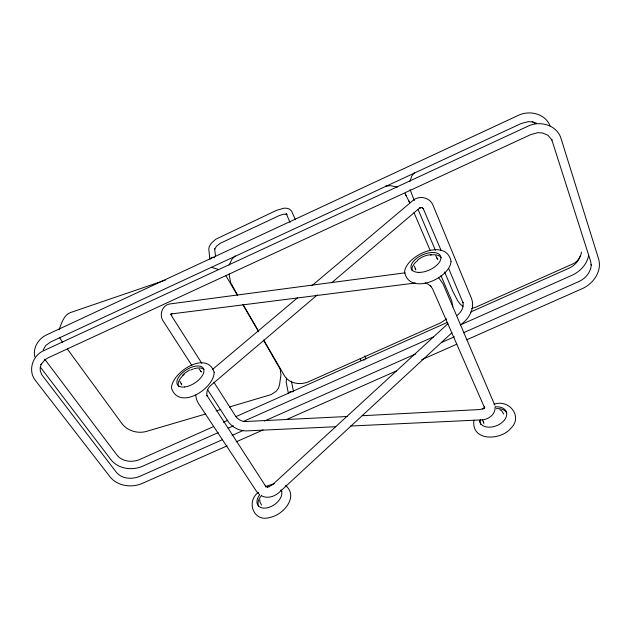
<?xml version="1.0" encoding="UTF-8"?>
<svg xmlns="http://www.w3.org/2000/svg" width="631" height="631" viewBox="0 0 631 631"><rect width="100%" height="100%" fill="white"/><g stroke="black" fill="none" stroke-linecap="round" stroke-linejoin="round"><path stroke-width="0.95" d="M495.075 406.924C495.698 414.512 488.157 419.907 481.153 419.907L350.528 426.028M473.897 420.112C471.01 441.739 500.769 440.619 510.858 428.283C523.328 416.57 508.815 398.674 494.057 404.29M581.553 252.069C580.741 257.006 577.673 261.707 573.043 263.813L475.151 307.471L471.72 308.425M409.882 181.31L411.83 175.915L414.346 172.736M588.597 255.618C586.901 264.421 580.094 271.598 572.096 275.242L460.441 324.894M171.167 314.356L171.569 313.568L170.883 314.301L171.971 313.528L171.127 313.962L415.45 282.996M229.085 265.115L231.798 259.459L235.213 255.902M286.592 378.111L286.166 382.181L288.375 393.326M580.252 256.107C578.477 261.605 573.997 265.951 568.799 268.301L470.726 311.998M43.184 349.937L45.826 345.417L50.74 341.907L521.103 123.55L528.313 121.633L532.469 121.949L536.563 123.392L536.121 123.132M58.991 329.634C61.83 323.206 63.676 314.443 71.429 312.235L165.322 280.132M258.473 492.283C245.593 501.669 253.851 522.894 270.092 517.388C283.216 514.943 298.96 496.826 285.638 485.531M182.533 375.335L184.575 373.3L189.647 369.987M466.695 339.801L582.003 288.761C593.037 284.005 602.124 271.543 598.693 259.238L561.093 138.71C557.094 124.804 539.497 120.142 527.469 126.429L44.485 350.323C32.591 354.898 27.18 371.107 35.904 381.077L110.322 477.202C117.942 486.304 131.871 488.008 142.385 483.37L227.065 445.88M451.883 332.774L279.344 492.227C274.816 496.455 267.836 498.821 261.975 496.061M460.543 324.768C468.888 319.152 475.435 308.322 471.396 298.234L433.15 205.58C430.216 197.298 418.913 194.829 412.595 200.808L311.769 285.796M447.955 323.664L272.584 484.64L269.129 486.675L267.26 486.966L268.033 486.951L265.651 486.406L266.448 486.746L265.209 485.799L265.801 486.43L206.913 395.448L207.102 396.094C206.014 392.214 207.757 387.955 210.77 385.415L317.354 294.898M456.655 315.681C460.882 312.724 464.29 307.518 462.886 302.194L463.028 302.793L448.712 268.554M331.622 282.783L418.684 208.837L420.364 207.741L421.997 207.528L421.122 207.489L422.573 207.82L421.776 207.457L423.63 208.893L423.125 208.325L441.14 250.539M212.45 369.514L297.477 297.848M446.74 318.852L440.604 322.867L308.867 381.613C300.758 385.328 289.4 383.893 284.478 375.808L263.758 340.117M417.604 260.169C421.429 256.88 426.359 254.814 431.423 254.719M265.485 486.99L267.789 485.681L274.453 483.661M482.478 409.109L484.829 407.776M213.404 426.666L139.625 459.542C132.534 462.578 122.28 461.931 116.909 454.998L44.691 359.197M223.303 422.257L227.799 420.254M235.899 416.641L447.34 322.425M218.208 432.606L142.567 466.246C132.25 470.781 118.604 469.038 111.222 460.038L40.423 367.203M228.114 428.204L233.517 425.799M243.424 421.398L433.426 336.907M222.191 439.791L139.38 476.523C131.627 479.536 121.657 479.008 116.143 472.012L41.709 374.648L40.297 370.957L40.163 367.747L41.228 364.079L40.991 364.631L44.769 359.875L44.359 360.183L48.271 357.753L530.774 134.6L537.778 132.668L542.423 132.936L547.953 135.263L551.983 140.09L551.739 139.601L590.624 261.281L591.208 265.099L591.239 264.57C591.066 272.182 585.355 278.673 578.635 281.655L463.422 332.774M232.09 435.398L242.888 430.602M264.492 421.019L415.711 353.936M441.818 342.357L454.415 336.765M236.073 441.889L263.103 429.932M286.521 419.56L396.426 370.91M421.65 359.741L456.789 344.187M205.73 413.968L146.147 431.501C137.621 433.805 127.628 430.902 122.138 423.858L67.328 348.982M216.133 410.907L220.858 409.511M229.368 407.011L271.172 394.572L276.315 391.141L278.531 388.049L279.572 384.539L280.953 374.711L280.196 369.222L263.545 340.259M385.58 186.098L390.763 185.688L397.27 187.155M405.039 272.837L170.567 303.85C161.954 304.568 158.602 315.453 163.681 321.826L191.879 365.444M347.515 416.492L243.629 421.603L239.267 419.757L236.254 417.17L213.972 382.339M362.273 415.719L480.286 409.519L484.316 408.178L483.614 408.801L484.569 407.665L484.111 408.565L484.537 407.24L484.419 408.249L484.3 406.766L484.537 407.689L432.543 288.801L430.571 285.93L430.926 286.324L427.684 283.95L425.12 282.909M335.795 426.722L246.421 430.902C239.267 430.973 232.161 427.274 228.059 421.413L207.315 389.311M211.424 267.284L218.01 269.334M532.178 121.546L535.758 123.621M499.878 409.764L501.724 410.836L503.743 414.11M462.909 306.311L459.912 303.803L457.53 300.553L452.624 290.891L444.579 271.929M199.017 368.906L201.534 371.943L200.295 370.886M259.649 494.743L256.659 491.557L198.221 403.075L196.454 399.249L195.657 394.927M435.753 255.823L437.946 259.333L436.707 258.079M438.845 277.908L443.009 283.784L494.807 405.236M62.714 342.68L59.464 337.317M225.724 275.455L237.39 295.229M261.573 505.052L259.838 501.763L259.83 499.807M201.802 363.259L172.168 316.809L171.19 314.128M237.603 295.079L230.678 282.806L229.029 273.941M243.03 304.426L258.331 330.77M242.817 304.576L258.607 331.764M406.151 195.728L405.078 193.662L409.779 202.756L408.691 200.674M364.844 355.797L366.004 358.329M360.262 358.794L361.058 360.585M295.387 219.683L291.617 211.156L289.384 209.035L286.821 208.246L283.816 208.214L276.52 210.352L215.731 239.228L211.251 243.243L209.184 246.753L208.806 249.174L209.8 258.639M414.015 212.663L430.192 250.475M440.982 275.684L451.764 300.892L452.798 306.981M290.031 222.42L286.411 213.964L287.034 214.572L285.993 214.019L286.569 214.248L283.532 214.225L278.878 215.755L220.235 243.282L216.433 246.279L214.564 249.49L214.635 248.772L215.534 256.501M414.322 200.595L410.087 189.655M418.148 209.626L435.39 250.262M550.185 126.271C545.618 113.525 529.18 109.786 517.877 115.583L47.057 334.651C38.665 338.295 32.638 347.626 34.808 356.854M181.247 383.332L181.775 384.863L179.945 381.361M483.307 421.421L483.843 423.243L482.518 419.654M415.316 268.222L415.734 269.863L414.33 265.998M291.388 381.195L293.478 391.307M363.693 360.08A2.737 2.232 -24.2 0 1 365.057 359.741M288.533 393.681A2.705 2.177 -11.8 0 1 290.086 391.78A2.705 2.177 -11.8 0 1 292.768 391.796M210.076 259.223A3.005 2.642 -4 0 1 214.572 257.748M281.205 490.2A13.882 8.755 -34.5 0 1 267.418 507.781A13.882 8.755 -34.5 0 1 259.467 495.027M258.592 506.165A13.866 8.763 -34.5 0 1 261.589 495.327M280.803 490.066A13.866 8.763 -34.5 0 1 281.852 491.186M495.548 406.853A14.213 9.394 -21.7 0 1 506.661 415.127A14.213 9.394 -21.7 0 1 492.811 426.832A14.213 9.394 -21.7 0 1 479.45 420.459M480.917 424.584A14.19 9.402 -21.7 0 1 480.475 419.639M496.313 408.636A14.19 9.402 -21.7 0 1 506.677 412.769M178.857 386.771A15.278 7.84 -32.7 0 1 184.173 374.349M190.712 370.081A15.278 7.84 -32.7 0 1 193.338 369.001M194.198 368.725A15.278 7.84 -32.7 0 1 203.987 369.529M412.193 270.746A15.925 8.329 -23.7 0 1 417.619 260.548M430.389 255.011A15.925 8.329 -23.7 0 1 441.219 257.779M214.154 372.251C214.059 389.035 178.723 410.931 171.458 387.97C172.018 372.03 206.889 349.874 214.154 372.251M451.062 261.455C449.572 278.981 408.486 296.105 404.558 271.606C406.892 254.672 446.535 237.635 451.062 261.455M420.364 207.741L419.654 208.017L420.427 207.725M171.498 315.689L171.253 314.948L171.498 315.689M184.631 386.977A15.302 7.824 -32.7 0 0 203.908 369.995A15.302 7.824 -32.7 0 0 182.682 372.566A15.302 7.824 -32.7 0 0 184.631 386.977M418.842 272.411A15.949 8.313 -23.8 0 0 440.895 257.622A15.949 8.313 -23.8 0 0 418.045 257.322A15.949 8.313 -23.8 0 0 418.842 272.411"/></g></svg>
